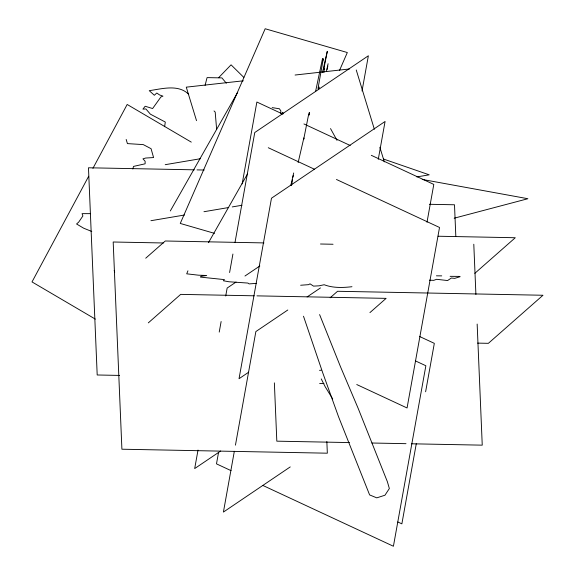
<?xml version="1.0" encoding="UTF-8"?>
<svg xmlns="http://www.w3.org/2000/svg" width="575" height="575" viewBox="0 0 575 575"><rect width="100%" height="100%" fill="white"/><g stroke="black" fill="none" stroke-linecap="round" stroke-linejoin="round"><path stroke-width="0.86" d="M280.629 113.253L280.88 111.018L279.436 108.776L272.183 107.633M164.623 126.694L165.305 122.051L150.37 114.159L145.899 108.955L142.923 109.135L145.152 106.246L152.612 108.546L160.899 96.967L162.969 96.147L159.598 94.954L156.788 93.021L154.337 95.27L149.256 90.67C162.049 88.837 178.423 83.993 188.715 94.343M309.58 112.937L309.221 115.036L309.285 112.65L308.279 116.222L303.686 139.387L303.852 137.95L298.152 162.531M323.869 72.572L324.408 68.066L323.675 69.704L327.297 51.312L322.453 72.522M242.154 183.914L256.874 102.027L282.842 114.123M229.597 272.528L232.918 254.035M234.981 242.592L254.768 132.523L368.367 55.775L362.034 90.994M198.016 450.074L194.688 468.567L220.678 451.008M219.226 332.091L221.131 321.526M225.716 295.988L227.147 288.061L236.052 282.045M218.55 452.417L216.487 463.86L231.1 470.666M234.334 451.31L223.416 512.066L290.231 466.922M235.448 445.151L255.868 331.567L287.795 309.997M378.271 159.325L385.077 121.469L271.479 198.217L239.028 378.724L248.68 372.198M426.995 222.273L433.802 184.417L371.306 155.315M416.278 443.728L401.868 523.854L397.814 521.963M425.615 391.776L434.326 343.354L419.714 336.548M292.963 177.179L293.272 175.497M291.582 185.344L292.502 179.709M326.463 71.243L328.095 63.724M318.557 89.578L319.039 86.983L318.248 89.103L318.097 88.018L323.294 58.736L322.798 60.497L322.503 58.664L315.603 91.339M327.089 69.446L327.822 66.082M290.821 185.452L293.696 172.967M205.074 85.416L207.065 77.611L221.907 77.898L226.313 83.203M132.825 168.985L133.508 166.412L145.13 163.803L145.123 161.259L142.959 158.837L145.655 158.039L153.575 157.557L151.067 148.688L143.261 144.605L127.42 143.606L126.177 139.452M339.444 70.61L347.322 52.533L265.176 28.75L180.27 223.445L214.497 233.357M88.687 176.237L32.013 281.923L95.342 319.118M92.92 168.353L127.176 104.47L191.281 142.126M187.932 270.825L186.71 273.822L198.483 275.188L206.698 275.497L200.898 276.309L200.431 277.1L224.451 279.615L223.344 280.765L229.001 281.772L247.89 283.065L249.133 283.899L256.486 283.36M170.315 210.96L237.691 92.295M208.488 242.657L247.494 173.952M281.621 113.836L282.505 112.276L283.612 113.692M218.593 77.718L231.064 64.831L243.843 77.431M145.727 258.204L165.284 240.997L263.961 242.909M148.321 322.863L180.687 294.378L254.243 295.809M330.143 297.8L337.561 291.273L542.987 295.255L488.376 343.325L477.609 343.117M369.933 312.606L386.113 298.368L256.939 295.859M474.821 273.333L515.272 237.734L438.121 236.232M244.964 276.022L259.814 265.988M307.093 296.952L320.462 287.924M460.187 276.661L454.746 278.357L451.346 278.02L447.594 280.55L436.633 279.292L433.744 280.348L429.467 280.19M454.192 218.198L527.9 198.72L422.215 179.436M165.219 164.687L200.582 158.693M150.923 220.707L184.518 215.014M203.967 211.715L228.713 207.518M232.25 206.921L241.974 205.268M416.846 176.92L429.223 174.822L383.518 159.045M243.354 80.802L186.278 87.163L196.513 120.657M295.083 75.03L349.485 68.964M351.965 286.717C342.657 287.773 333.069 288.111 324.171 284.74L319.024 285.832L313.512 286.113L309.99 283.813L308.71 284.654L300.646 285.243M319.527 370.329L321.152 370.235M319.664 383.489L323.969 383.446M450.117 276.338L459.303 276.395M436.418 275.827L441.722 275.871M194.336 169.833L88.478 167.778L97.197 374.986L119.622 375.418M197.024 169.891L204.197 170.028M429.374 204.29L454.494 204.779L455.817 236.174M320.476 244.008L333.033 244.253M163.429 242.981L113.189 242.003L121.907 449.212L327.34 453.193L326.844 441.535M349.485 442.577L276.819 441.169L274.368 382.864M371.91 443.016L406 443.677M411.377 443.785L482.245 445.158L477.157 324.063M90.476 213.656L82.074 213.641L82.886 215.963L78.71 222.094L76.568 223.984L83.677 228.203L91.777 231.473M303.945 123.948L350.204 145.489M268.281 147.725L314.539 169.266M336.447 179.472L439.523 227.47L407.064 407.97L356.752 384.538M415.315 360.834L425.867 365.75L393.415 546.25L262.753 485.401M214.037 110.939L215.201 112.082L216.631 129.361M332.702 398.935L325.22 386.817L321.252 378.911M330.532 128.584L337 140.35M319.599 314.59L340.515 366.785L358.211 408.487L387.385 481.735L389.354 488.534L384.963 495.219L376.783 497.857L369.617 494.917L338.546 416.767L322.733 372.794L303.492 316.214M114.181 270.595L114.72 272.183M356.248 69.985L374.361 129.238M379.867 147.272L384.33 161.87M473.793 244.231L475.906 294.465"/></g></svg>
